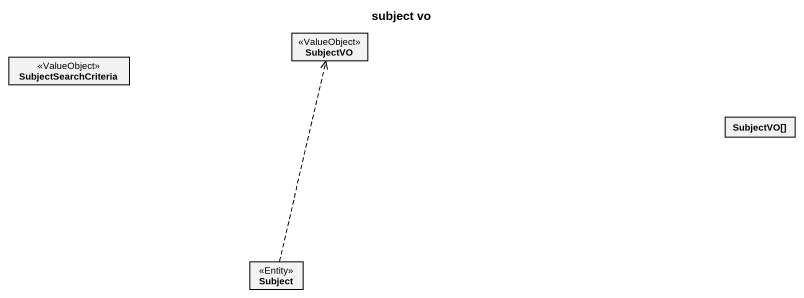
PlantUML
@startuml
title subject vo
hide circle
hide empty members
class SubjectSearchCriteria <<ValueObject>>
class SubjectVO <<ValueObject>>
class "SubjectVO[]" as SubjectVO_2
class Subject <<Entity>>
Subject .up.> SubjectVO
@enduml
